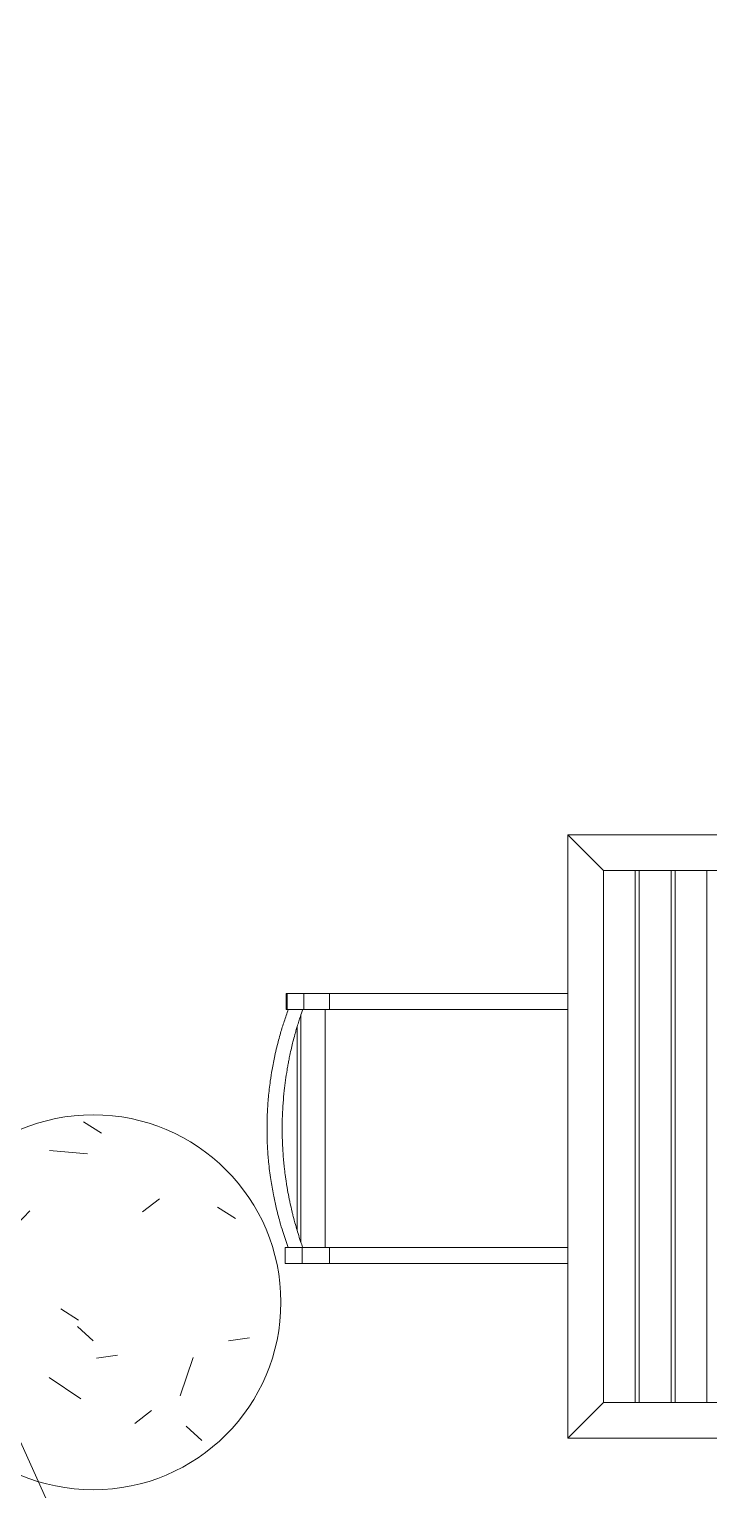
# Model space of a CAD drawing. Header units: metres. Extents: x -217 to -108, y -304 to -188.
# Drawn here: x -165.065 to -163.978, y -228.085 to -225.748 of the extents above; entities that cross this region are included whole.
import ezdxf

# ---------------------------------------------------------------- set-up
doc = ezdxf.new("R2010")
doc.units = ezdxf.units.M
for name, color, linetype, lineweight in [('A-WALL', 113, 'Continuous', 9), ('I-FURN', 30, 'Continuous', 9), ('I-FURN-PNLS', 30, 'Continuous', 9), ('S-COLS', 52, 'Continuous', 9)]:
    doc.layers.add(name, color=color, linetype=linetype, lineweight=lineweight)

# ---------------------------------------------------------------- blocks, each defined once
blk = doc.blocks.new('Tableset-Outdoor_Reed - Tableset-Outdoor_Reed-797211-Nivel 3')
at = {"layer": 'I-FURN'}
for p, q in [((-0.4826, 0.4826), (-0.4255, 0.4254)), ((-0.4826, -0.4826), (-0.4255, -0.4255))]:
    blk.add_line(p, q, dxfattribs=at)
at = {"layer": 'I-FURN-PNLS'}
for p, q in [((0.4826, 0.4826), (-0.4826, 0.4826)), ((-0.4826, 0.4826), (-0.4826, -0.4826)), ((-0.3746, 0.4254), (-0.4255, 0.4254)), ((-0.4255, 0.4254), (-0.4255, -0.4255)), ((-0.4255, 0.4254), (0.4254, 0.4254)), ((-0.4255, -0.4255), (-0.4255, 0.4254)), ((-0.3746, -0.4255), (-0.3746, 0.4254)), ((-0.3175, 0.4254), (-0.3683, 0.4254)), ((-0.3683, 0.4254), (-0.3683, -0.4255)), ((-0.3175, -0.4255), (-0.3175, 0.4254)), ((-0.2603, 0.4254), (-0.3111, 0.4254)), ((-0.3111, 0.4254), (-0.3111, -0.4255)), ((-0.2603, -0.4255), (-0.2603, 0.4254)), ((-0.9332, 0.2286), (-0.9314, 0.2286)), ((-0.9332, 0.2286), (-0.9332, 0.2032)), ((-0.9314, 0.2286), (-0.9046, 0.2286)), ((-0.9314, 0.2286), (-0.9314, 0.2032)), ((-0.9046, 0.2286), (-0.8961, 0.2286)), ((-0.9046, 0.2286), (-0.9046, 0.2032)), ((-0.8961, 0.2286), (-0.8933, 0.2286)), ((-0.8933, 0.2286), (-0.8903, 0.2286)), ((-0.8903, 0.2286), (-0.8874, 0.2286)), ((-0.8874, 0.2286), (-0.8852, 0.2286)), ((-0.8852, 0.2286), (-0.8823, 0.2286)), ((-0.8823, 0.2286), (-0.8802, 0.2286)), ((-0.8802, 0.2286), (-0.8763, 0.2286)), ((-0.8763, 0.2286), (-0.873, 0.2286)), ((-0.873, 0.2286), (-0.8694, 0.2286)), ((-0.8694, 0.2286), (-0.8673, 0.2286)), ((-0.8673, 0.2286), (-0.8658, 0.2286)), ((-0.8658, 0.2286), (-0.8643, 0.2286)), ((-0.8643, 0.2286), (-0.8636, 0.2286)), ((-0.8636, 0.2286), (-0.8592, 0.2286)), ((-0.8635, 0.2032), (-0.8635, 0.2286)), ((-0.8592, 0.2286), (-0.854, 0.2286)), ((-0.854, 0.2286), (-0.8497, 0.2286)), ((-0.8497, 0.2286), (-0.8431, 0.2286)), ((-0.8431, 0.2286), (-0.8411, 0.2286)), ((-0.8411, 0.2286), (-0.8373, 0.2286)), ((-0.8373, 0.2286), (-0.8315, 0.2286)), ((-0.8315, 0.2286), (-0.8261, 0.2286)), ((-0.8261, 0.2286), (-0.8209, 0.2286)), ((-0.8209, 0.2286), (-0.8174, 0.2286)), ((-0.8174, 0.2286), (-0.8131, 0.2286)), ((-0.8131, 0.2286), (-0.8068, 0.2286)), ((-0.8068, 0.2286), (-0.8013, 0.2286)), ((-0.8013, 0.2286), (-0.7964, 0.2286)), ((-0.7964, 0.2286), (-0.7883, 0.2286)), ((-0.7883, 0.2286), (-0.7826, 0.2286)), ((-0.7826, 0.2286), (-0.7774, 0.2286)), ((-0.7774, 0.2286), (-0.7725, 0.2286)), ((-0.7725, 0.2286), (-0.7671, 0.2286)), ((-0.7671, 0.2286), (-0.7639, 0.2286)), ((-0.7639, 0.2286), (-0.7575, 0.2286)), ((-0.7575, 0.2286), (-0.7558, 0.2286)), ((-0.7558, 0.2286), (-0.7506, 0.2286)), ((-0.7506, 0.2286), (-0.7449, 0.2286)), ((-0.7449, 0.2286), (-0.7394, 0.2286)), ((-0.7394, 0.2286), (-0.7322, 0.2286)), ((-0.7322, 0.2286), (-0.7239, 0.2286)), ((-0.7239, 0.2286), (-0.7201, 0.2286)), ((-0.7201, 0.2286), (-0.7112, 0.2286)), ((-0.7112, 0.2286), (-0.7057, 0.2286)), ((-0.7057, 0.2286), (-0.6991, 0.2286)), ((-0.6991, 0.2286), (-0.6945, 0.2286)), ((-0.6945, 0.2286), (-0.6913, 0.2286)), ((-0.6913, 0.2286), (-0.6807, 0.2286)), ((-0.6807, 0.2286), (-0.6723, 0.2286)), ((-0.6723, 0.2286), (-0.6663, 0.2286)), ((-0.6663, 0.2286), (-0.6597, 0.2286)), ((-0.6597, 0.2286), (-0.6528, 0.2286)), ((-0.6528, 0.2286), (-0.647, 0.2286)), ((-0.647, 0.2286), (-0.6424, 0.2286)), ((-0.6424, 0.2286), (-0.6384, 0.2286)), ((-0.6384, 0.2286), (-0.6332, 0.2286)), ((-0.6332, 0.2286), (-0.6277, 0.2286)), ((-0.6277, 0.2286), (-0.6231, 0.2286)), ((-0.6231, 0.2286), (-0.6125, 0.2286)), ((-0.6125, 0.2286), (-0.6038, 0.2286)), ((-0.6038, 0.2286), (-0.5978, 0.2286)), ((-0.5978, 0.2286), (-0.5914, 0.2286)), ((-0.5914, 0.2286), (-0.5808, 0.2286)), ((-0.5808, 0.2286), (-0.5747, 0.2286)), ((-0.5747, 0.2286), (-0.5687, 0.2286)), ((-0.5687, 0.2286), (-0.562, 0.2286)), ((-0.562, 0.2286), (-0.5554, 0.2286)), ((-0.5554, 0.2286), (-0.5518, 0.2286)), ((-0.5518, 0.2286), (-0.5485, 0.2286)), ((-0.5485, 0.2286), (-0.5449, 0.2286)), ((-0.5449, 0.2286), (-0.5423, 0.2286)), ((-0.5423, 0.2286), (-0.5403, 0.2286)), ((-0.5403, 0.2286), (-0.5373, 0.2286)), ((-0.5373, 0.2286), (-0.5354, 0.2286)), ((-0.5354, 0.2286), (-0.5333, 0.2286)), ((-0.5333, 0.2286), (-0.5308, 0.2286)), ((-0.5308, 0.2286), (-0.5285, 0.2286)), ((-0.5285, 0.2286), (-0.5262, 0.2286)), ((-0.5262, 0.2286), (-0.5242, 0.2286)), ((-0.5242, 0.2286), (-0.5222, 0.2286)), ((-0.5222, 0.2286), (-0.5209, 0.2286)), ((-0.5209, 0.2286), (-0.5178, 0.2286)), ((-0.5178, 0.2286), (-0.5135, 0.2286)), ((-0.5135, 0.2286), (-0.511, 0.2286)), ((-0.511, 0.2286), (-0.5072, 0.2286)), ((-0.5072, 0.2286), (-0.505, 0.2286)), ((-0.505, 0.2286), (-0.5015, 0.2286)), ((-0.5015, 0.2286), (-0.4978, 0.2286)), ((-0.4978, 0.2286), (-0.4947, 0.2286)), ((-0.4947, 0.2286), (-0.4919, 0.2286)), ((-0.4919, 0.2286), (-0.4826, 0.2286)), ((-0.9314, 0.2032), (-0.9332, 0.2032)), ((-0.9046, 0.2032), (-0.9314, 0.2032)), ((-0.9096, 0.194), (-0.9096, -0.1686)), ((-0.8961, 0.2032), (-0.9046, 0.2032)), ((-0.8933, 0.2032), (-0.8961, 0.2032)), ((-0.8903, 0.2032), (-0.8933, 0.2032)), ((-0.8874, 0.2032), (-0.8903, 0.2032)), ((-0.8852, 0.2032), (-0.8874, 0.2032)), ((-0.8823, 0.2032), (-0.8852, 0.2032)), ((-0.8802, 0.2032), (-0.8823, 0.2032)), ((-0.8763, 0.2032), (-0.8802, 0.2032)), ((-0.873, 0.2032), (-0.8763, 0.2032)), ((-0.8694, 0.2032), (-0.873, 0.2032)), ((-0.8708, 0.2032), (-0.8708, -0.1778)), ((-0.8673, 0.2032), (-0.8694, 0.2032)), ((-0.8658, 0.2032), (-0.8673, 0.2032)), ((-0.8643, 0.2032), (-0.8658, 0.2032)), ((-0.8636, 0.2032), (-0.8643, 0.2032)), ((-0.8592, 0.2032), (-0.8636, 0.2032)), ((-0.854, 0.2032), (-0.8592, 0.2032)), ((-0.8497, 0.2032), (-0.854, 0.2032)), ((-0.8431, 0.2032), (-0.8497, 0.2032)), ((-0.8411, 0.2032), (-0.8431, 0.2032)), ((-0.8373, 0.2032), (-0.8411, 0.2032)), ((-0.8315, 0.2032), (-0.8373, 0.2032)), ((-0.8261, 0.2032), (-0.8315, 0.2032)), ((-0.8209, 0.2032), (-0.8261, 0.2032)), ((-0.8174, 0.2032), (-0.8209, 0.2032)), ((-0.8131, 0.2032), (-0.8174, 0.2032)), ((-0.8068, 0.2032), (-0.8131, 0.2032)), ((-0.8013, 0.2032), (-0.8068, 0.2032)), ((-0.7964, 0.2032), (-0.8013, 0.2032)), ((-0.7883, 0.2032), (-0.7964, 0.2032)), ((-0.7826, 0.2032), (-0.7883, 0.2032)), ((-0.7774, 0.2032), (-0.7826, 0.2032)), ((-0.7725, 0.2032), (-0.7774, 0.2032)), ((-0.7671, 0.2032), (-0.7725, 0.2032)), ((-0.7639, 0.2032), (-0.7671, 0.2032)), ((-0.7575, 0.2032), (-0.7639, 0.2032)), ((-0.7558, 0.2032), (-0.7575, 0.2032)), ((-0.7506, 0.2032), (-0.7558, 0.2032)), ((-0.7449, 0.2032), (-0.7506, 0.2032)), ((-0.7394, 0.2032), (-0.7449, 0.2032)), ((-0.7322, 0.2032), (-0.7394, 0.2032)), ((-0.7239, 0.2032), (-0.7322, 0.2032)), ((-0.7201, 0.2032), (-0.7239, 0.2032)), ((-0.7112, 0.2032), (-0.7201, 0.2032)), ((-0.7057, 0.2032), (-0.7112, 0.2032)), ((-0.6991, 0.2032), (-0.7057, 0.2032)), ((-0.6945, 0.2032), (-0.6991, 0.2032)), ((-0.6913, 0.2032), (-0.6945, 0.2032)), ((-0.6807, 0.2032), (-0.6913, 0.2032)), ((-0.6723, 0.2032), (-0.6807, 0.2032)), ((-0.6663, 0.2032), (-0.6723, 0.2032)), ((-0.6597, 0.2032), (-0.6663, 0.2032)), ((-0.6528, 0.2032), (-0.6597, 0.2032)), ((-0.647, 0.2032), (-0.6528, 0.2032)), ((-0.6424, 0.2032), (-0.647, 0.2032)), ((-0.6384, 0.2032), (-0.6424, 0.2032)), ((-0.6332, 0.2032), (-0.6384, 0.2032)), ((-0.6277, 0.2032), (-0.6332, 0.2032)), ((-0.6231, 0.2032), (-0.6277, 0.2032)), ((-0.6125, 0.2032), (-0.6231, 0.2032)), ((-0.6038, 0.2032), (-0.6125, 0.2032)), ((-0.5978, 0.2032), (-0.6038, 0.2032)), ((-0.5914, 0.2032), (-0.5978, 0.2032)), ((-0.5808, 0.2032), (-0.5914, 0.2032)), ((-0.5747, 0.2032), (-0.5808, 0.2032)), ((-0.5687, 0.2032), (-0.5747, 0.2032)), ((-0.562, 0.2032), (-0.5687, 0.2032)), ((-0.5554, 0.2032), (-0.562, 0.2032)), ((-0.5518, 0.2032), (-0.5554, 0.2032)), ((-0.5485, 0.2032), (-0.5518, 0.2032)), ((-0.5449, 0.2032), (-0.5485, 0.2032)), ((-0.5423, 0.2032), (-0.5449, 0.2032)), ((-0.5403, 0.2032), (-0.5423, 0.2032)), ((-0.5373, 0.2032), (-0.5403, 0.2032)), ((-0.5354, 0.2032), (-0.5373, 0.2032)), ((-0.5333, 0.2032), (-0.5354, 0.2032)), ((-0.5308, 0.2032), (-0.5333, 0.2032)), ((-0.5285, 0.2032), (-0.5308, 0.2032)), ((-0.5262, 0.2032), (-0.5285, 0.2032)), ((-0.5242, 0.2032), (-0.5262, 0.2032)), ((-0.5222, 0.2032), (-0.5242, 0.2032)), ((-0.5209, 0.2032), (-0.5222, 0.2032)), ((-0.5178, 0.2032), (-0.5209, 0.2032)), ((-0.5135, 0.2032), (-0.5178, 0.2032)), ((-0.511, 0.2032), (-0.5135, 0.2032)), ((-0.5072, 0.2032), (-0.511, 0.2032)), ((-0.505, 0.2032), (-0.5072, 0.2032)), ((-0.5015, 0.2032), (-0.505, 0.2032)), ((-0.4978, 0.2032), (-0.5015, 0.2032)), ((-0.4947, 0.2032), (-0.4978, 0.2032)), ((-0.4919, 0.2032), (-0.4947, 0.2032)), ((-0.4826, 0.2032), (-0.4919, 0.2032)), ((-0.9153, 0.1762), (-0.9153, -0.1509)), ((-0.9344, -0.1778), (-0.9075, -0.1778)), ((-0.9344, -0.1778), (-0.9344, -0.2032)), ((-0.9075, -0.1778), (-0.9073, -0.1778)), ((-0.9075, -0.1778), (-0.9075, -0.2032)), ((-0.9073, -0.1778), (-0.9065, -0.1778)), ((-0.9073, -0.1778), (-0.9065, -0.1778)), ((-0.9065, -0.1778), (-0.902, -0.1778)), ((-0.902, -0.1778), (-0.8984, -0.1778)), ((-0.8984, -0.1778), (-0.8953, -0.1778)), ((-0.8953, -0.1778), (-0.8918, -0.1778)), ((-0.8918, -0.1778), (-0.8883, -0.1778)), ((-0.8883, -0.1778), (-0.8848, -0.1778)), ((-0.8848, -0.1778), (-0.8817, -0.1778)), ((-0.8817, -0.1778), (-0.8785, -0.1778)), ((-0.8785, -0.1778), (-0.8753, -0.1778)), ((-0.8753, -0.1778), (-0.8724, -0.1778)), ((-0.8724, -0.1778), (-0.8701, -0.1778)), ((-0.8701, -0.1778), (-0.8686, -0.1778)), ((-0.8686, -0.1778), (-0.8678, -0.1778)), ((-0.8678, -0.1778), (-0.8664, -0.1778)), ((-0.8664, -0.1778), (-0.8642, -0.1778)), ((-0.8642, -0.1778), (-0.8637, -0.1778)), ((-0.8639, -0.1778), (-0.8432, -0.1778)), ((-0.8635, -0.2032), (-0.8635, -0.1778)), ((-0.8432, -0.1778), (-0.831, -0.1778)), ((-0.831, -0.1778), (-0.8219, -0.1778)), ((-0.8219, -0.1778), (-0.8097, -0.1778)), ((-0.8097, -0.1778), (-0.8028, -0.1778)), ((-0.8028, -0.1778), (-0.786, -0.1778)), ((-0.786, -0.1778), (-0.7762, -0.1778)), ((-0.7762, -0.1778), (-0.7709, -0.1778)), ((-0.7709, -0.1778), (-0.7659, -0.1778)), ((-0.7659, -0.1778), (-0.7613, -0.1778)), ((-0.7613, -0.1778), (-0.7586, -0.1778)), ((-0.7586, -0.1778), (-0.7537, -0.1778)), ((-0.7537, -0.1778), (-0.7507, -0.1778)), ((-0.7507, -0.1778), (-0.7438, -0.1778)), ((-0.7438, -0.1778), (-0.7377, -0.1778)), ((-0.7377, -0.1778), (-0.7339, -0.1778)), ((-0.7339, -0.1778), (-0.7282, -0.1778)), ((-0.7282, -0.1778), (-0.7229, -0.1778)), ((-0.7229, -0.1778), (-0.7176, -0.1778)), ((-0.7176, -0.1778), (-0.7122, -0.1778)), ((-0.7122, -0.1778), (-0.7084, -0.1778)), ((-0.7084, -0.1778), (-0.6997, -0.1778)), ((-0.6997, -0.1778), (-0.6913, -0.1778)), ((-0.6913, -0.1778), (-0.686, -0.1778)), ((-0.686, -0.1778), (-0.6791, -0.1778)), ((-0.6791, -0.1778), (-0.6723, -0.1778)), ((-0.6723, -0.1778), (-0.6654, -0.1778)), ((-0.6654, -0.1778), (-0.6608, -0.1778)), ((-0.6608, -0.1778), (-0.6544, -0.1778)), ((-0.6544, -0.1778), (-0.6475, -0.1778)), ((-0.6475, -0.1778), (-0.6395, -0.1778)), ((-0.6395, -0.1778), (-0.6342, -0.1778)), ((-0.6342, -0.1778), (-0.6246, -0.1778)), ((-0.6246, -0.1778), (-0.6129, -0.1778)), ((-0.6129, -0.1778), (-0.6075, -0.1778)), ((-0.6075, -0.1778), (-0.5995, -0.1778)), ((-0.5995, -0.1778), (-0.5911, -0.1778)), ((-0.5911, -0.1778), (-0.5854, -0.1778)), ((-0.5854, -0.1778), (-0.5774, -0.1778)), ((-0.5774, -0.1778), (-0.5709, -0.1778)), ((-0.5709, -0.1778), (-0.5652, -0.1778)), ((-0.5652, -0.1778), (-0.5588, -0.1778)), ((-0.5588, -0.1778), (-0.5474, -0.1778)), ((-0.5474, -0.1778), (-0.5389, -0.1778)), ((-0.5389, -0.1778), (-0.5309, -0.1778)), ((-0.5309, -0.1778), (-0.5256, -0.1778)), ((-0.5256, -0.1778), (-0.5177, -0.1778)), ((-0.5177, -0.1778), (-0.5116, -0.1778)), ((-0.5116, -0.1778), (-0.5046, -0.1778)), ((-0.5046, -0.1778), (-0.4952, -0.1778)), ((-0.4952, -0.1778), (-0.4849, -0.1778)), ((-0.4849, -0.1778), (-0.4826, -0.1778)), ((-0.9075, -0.2032), (-0.9344, -0.2032)), ((-0.902, -0.2032), (-0.9075, -0.2032)), ((-0.8984, -0.2032), (-0.902, -0.2032)), ((-0.8953, -0.2032), (-0.8984, -0.2032)), ((-0.8918, -0.2032), (-0.8953, -0.2032)), ((-0.8883, -0.2032), (-0.8918, -0.2032)), ((-0.8848, -0.2032), (-0.8883, -0.2032)), ((-0.8817, -0.2032), (-0.8848, -0.2032)), ((-0.8785, -0.2032), (-0.8817, -0.2032)), ((-0.8753, -0.2032), (-0.8785, -0.2032)), ((-0.8724, -0.2032), (-0.8753, -0.2032)), ((-0.8701, -0.2032), (-0.8724, -0.2032)), ((-0.8686, -0.2032), (-0.8701, -0.2032)), ((-0.8678, -0.2032), (-0.8686, -0.2032)), ((-0.8664, -0.2032), (-0.8678, -0.2032)), ((-0.8642, -0.2032), (-0.8664, -0.2032)), ((-0.8637, -0.2032), (-0.8642, -0.2032)), ((-0.8432, -0.2032), (-0.8639, -0.2032)), ((-0.831, -0.2032), (-0.8432, -0.2032)), ((-0.8219, -0.2032), (-0.831, -0.2032)), ((-0.8097, -0.2032), (-0.8219, -0.2032)), ((-0.8028, -0.2032), (-0.8097, -0.2032)), ((-0.786, -0.2032), (-0.8028, -0.2032)), ((-0.7762, -0.2032), (-0.786, -0.2032)), ((-0.7709, -0.2032), (-0.7762, -0.2032)), ((-0.7659, -0.2032), (-0.7709, -0.2032)), ((-0.7613, -0.2032), (-0.7659, -0.2032)), ((-0.7586, -0.2032), (-0.7613, -0.2032)), ((-0.7537, -0.2032), (-0.7586, -0.2032)), ((-0.7507, -0.2032), (-0.7537, -0.2032)), ((-0.7438, -0.2032), (-0.7507, -0.2032)), ((-0.7377, -0.2032), (-0.7438, -0.2032)), ((-0.7339, -0.2032), (-0.7377, -0.2032)), ((-0.7282, -0.2032), (-0.7339, -0.2032)), ((-0.7229, -0.2032), (-0.7282, -0.2032)), ((-0.7176, -0.2032), (-0.7229, -0.2032)), ((-0.7122, -0.2032), (-0.7176, -0.2032)), ((-0.7084, -0.2032), (-0.7122, -0.2032)), ((-0.6997, -0.2032), (-0.7084, -0.2032)), ((-0.6913, -0.2032), (-0.6997, -0.2032)), ((-0.686, -0.2032), (-0.6913, -0.2032)), ((-0.6791, -0.2032), (-0.686, -0.2032)), ((-0.6723, -0.2032), (-0.6791, -0.2032)), ((-0.6654, -0.2032), (-0.6723, -0.2032)), ((-0.6608, -0.2032), (-0.6654, -0.2032)), ((-0.6544, -0.2032), (-0.6608, -0.2032)), ((-0.6475, -0.2032), (-0.6544, -0.2032)), ((-0.6395, -0.2032), (-0.6475, -0.2032)), ((-0.6342, -0.2032), (-0.6395, -0.2032)), ((-0.6246, -0.2032), (-0.6342, -0.2032)), ((-0.6129, -0.2032), (-0.6246, -0.2032)), ((-0.6075, -0.2032), (-0.6129, -0.2032)), ((-0.5995, -0.2032), (-0.6075, -0.2032)), ((-0.5911, -0.2032), (-0.5995, -0.2032)), ((-0.5854, -0.2032), (-0.5911, -0.2032)), ((-0.5774, -0.2032), (-0.5854, -0.2032)), ((-0.5709, -0.2032), (-0.5774, -0.2032)), ((-0.5652, -0.2032), (-0.5709, -0.2032)), ((-0.5588, -0.2032), (-0.5652, -0.2032)), ((-0.5474, -0.2032), (-0.5588, -0.2032)), ((-0.5389, -0.2032), (-0.5474, -0.2032)), ((-0.5309, -0.2032), (-0.5389, -0.2032)), ((-0.5256, -0.2032), (-0.5309, -0.2032)), ((-0.5177, -0.2032), (-0.5256, -0.2032)), ((-0.5116, -0.2032), (-0.5177, -0.2032)), ((-0.5046, -0.2032), (-0.5116, -0.2032)), ((-0.4952, -0.2032), (-0.5046, -0.2032)), ((-0.4849, -0.2032), (-0.4952, -0.2032)), ((-0.4826, -0.2032), (-0.4849, -0.2032)), ((-0.4255, -0.4255), (-0.3746, -0.4255)), ((0.4254, -0.4255), (-0.4255, -0.4255)), ((-0.3683, -0.4255), (-0.3175, -0.4255)), ((-0.3111, -0.4255), (-0.2603, -0.4255)), ((-0.4826, -0.4826), (0.4826, -0.4826))]:
    blk.add_line(p, q, dxfattribs=at)
for centre, radius, start, end in [((-0.4139, 0.0127), 0.5497, 159.7229, 161.813), ((-0.371, 0.0127), 0.5683, 161.6003, 162.4151), ((-0.371, 0.0127), 0.5683, 160.4156, 161.6003), ((-0.4139, 0.0127), 0.5497, 163.8566, 166.2913), ((-0.4139, 0.0127), 0.5497, 161.813, 163.8566), ((-0.371, 0.0127), 0.5683, 164.0039, 164.6616), ((-0.371, 0.0127), 0.5683, 163.2775, 164.0039), ((-0.371, 0.0127), 0.5683, 162.4151, 163.2775), ((-0.4139, 0.0127), 0.5497, 166.2913, 167.7597), ((-0.371, 0.0127), 0.5683, 166.9065, 168.0728), ((-0.371, 0.0127), 0.5683, 165.8426, 166.9065), ((-0.371, 0.0127), 0.5683, 164.6616, 165.8426), ((-0.4139, 0.0127), 0.5497, 167.7597, 170.1031), ((-0.371, 0.0127), 0.5683, 168.9432, 169.7023), ((-0.371, 0.0127), 0.5683, 168.0728, 168.9432), ((-0.4139, 0.0127), 0.5497, 170.1031, 172.0529), ((-0.371, 0.0127), 0.5683, 170.482, 172.1727), ((-0.371, 0.0127), 0.5683, 169.7023, 170.482), ((-0.4139, 0.0127), 0.5497, 172.0529, 174.7369), ((-0.371, 0.0127), 0.5683, 173.8629, 175.8532), ((-0.371, 0.0127), 0.5683, 172.1727, 173.8629), ((-0.4139, 0.0127), 0.5497, 174.7369, 177.2815), ((-0.371, 0.0127), 0.5683, 176.2252, 177.0165), ((-0.371, 0.0127), 0.5683, 175.8532, 176.2252), ((-0.4139, 0.0127), 0.5497, 177.2815, 180.4073), ((-0.371, 0.0127), 0.5683, 177.9416, 180.1573), ((-0.371, 0.0127), 0.5683, 177.0165, 177.9416), ((-0.4139, 0.0127), 0.5497, 180.4073, 183.1595), ((-0.371, 0.0127), 0.5683, 180.1573, 180.6452), ((-0.371, 0.0127), 0.5683, 180.6452, 182.3072), ((-0.4139, 0.0127), 0.5497, 183.1595, 185.5498), ((-0.371, 0.0127), 0.5683, 182.3072, 182.9909), ((-0.371, 0.0127), 0.5683, 182.9909, 184.2681), ((-0.4139, 0.0127), 0.5497, 185.5498, 188.5301), ((-0.371, 0.0127), 0.5683, 184.2681, 185.4489), ((-0.371, 0.0127), 0.5683, 185.4489, 185.9872), ((-0.371, 0.0127), 0.5683, 185.9872, 186.5629), ((-0.4139, 0.0127), 0.5497, 188.5301, 191.0899), ((-0.371, 0.0127), 0.5683, 186.5629, 187.7795), ((-0.371, 0.0127), 0.5683, 187.7795, 188.389), ((-0.4139, 0.0127), 0.5497, 191.0899, 193.2652), ((-0.371, 0.0127), 0.5683, 188.389, 189.3027), ((-0.371, 0.0127), 0.5683, 189.3027, 189.9995), ((-0.371, 0.0127), 0.5683, 189.9995, 191.4402), ((-0.4139, 0.0127), 0.5497, 193.2652, 195.7393), ((-0.371, 0.0127), 0.5683, 191.4402, 192.1637), ((-0.371, 0.0127), 0.5683, 192.1637, 193.4155), ((-0.4139, 0.0127), 0.5497, 195.7393, 197.442), ((-0.371, 0.0127), 0.5683, 193.4155, 193.9519), ((-0.371, 0.0127), 0.5683, 193.9519, 194.6849), ((-0.371, 0.0127), 0.5683, 194.6849, 195.6515), ((-0.4139, 0.0127), 0.5497, 197.442, 198.8121), ((-0.371, 0.0127), 0.5683, 195.6515, 196.0658), ((-0.371, 0.0127), 0.5683, 196.0658, 197.1659), ((-0.371, 0.0127), 0.5683, 197.1659, 198.5483), ((-0.4139, 0.0127), 0.5497, 198.8121, 200.2771), ((-0.371, 0.0127), 0.5683, 198.5483, 199.5844)]:
    blk.add_arc(centre, radius, start, end, dxfattribs=at)
blk = doc.blocks.new('M_Hormigón-Redondo-Pilar - 600 mm-V58-Nivel 3')
at = {"layer": 'S-COLS'}
h = blk.add_hatch(dxfattribs=at)
h.set_pattern_fill('FP_18', color=256, style=0, pattern_type=2)
h.set_pattern_definition([(50, (164.963, 227.785), (0.7288314, -0.0632911), [0.076, -0.838]), (355, (164.963, 227.785), (-0.1409327, 0.764191), [0.061, -0.671]), (100.451, (165.023, 227.779), (0.5877327, 0.700228), [0.065, -0.712]), (46.184, (164.963, 227.988), (1.0841735, -0.1685523), [0.114, -1.257]), (96.636, (165.053, 227.974), (0.9500268, 0.989415), [0.097, -1.069]), (351.184, (164.963, 227.988), (0.9499683, 0.9901036), [0.091, -1.006]), (21, (165.064, 227.937), (0.6067662, -0.4087001), [0.076, -0.838]), (326, (165.064, 227.937), (0.2472247, 0.736702), [0.061, -0.671]), (71.451, (165.115, 227.903), (0.8535199, 0.3274948), [0.065, -0.712]), (37.5, (164.963, 227.785), (0.0124776, 0.3385577), [0.034, -0.629, 0.034, -0.647, -0.673]), (37.5, (164.963, 227.785), (0.0124776, 0.3385577), [-1.343, 0.034, -0.64]), (7.5, (164.963, 227.785), (0.26703754, 0.40027984), [0.034, -0.355, 0.034, -0.614, -0.257]), (7.5, (164.963, 227.785), (0.26703754, 0.40027984), [-1.035, 0.034, -0.223]), (327.5, (164.736, 227.785), (0.54253947, -0.02312834), [0.034, -0.22, 0.034, -0.759, -1.052]), (327.5, (164.736, 227.785), (0.54253947, -0.02312834), [-1.046, 0.034, -1.018]), (317.5, (164.634, 227.785), (0.5922234, 0.1015895), [0.034, -0.297, 0.034, -0.493, -0.747]), (317.5, (164.634, 227.785), (0.5922234, 0.1015895), [-0.856, 0.034, -0.713])])
h.paths.add_polyline_path([(0, -0.3), (0.0585, -0.2942), (0.1148, -0.2772), (0.1667, -0.2494), (0.2121, -0.2121), (0.2494, -0.1667), (0.2772, -0.1148), (0.2942, -0.0585), (0.3, 0), (0.2942, 0.0585), (0.2772, 0.1148), (0.2494, 0.1667), (0.2086, 0.215), (0.1667, 0.2494), (0.1148, 0.2772), (0.0585, 0.2942), (0, 0.3), (-0.0585, 0.2942), (-0.1148, 0.2772), (-0.1667, 0.2494), (-0.2121, 0.2121), (-0.2494, 0.1667), (-0.2772, 0.1148), (-0.2943, 0.058), (-0.3, 0), (-0.2942, -0.0585), (-0.2772, -0.1148), (-0.2474, -0.1692), (-0.2118, -0.2124), (-0.1667, -0.2494), (-0.1148, -0.2772), (-0.0585, -0.2942)], flags=0)
for start, end in [(360, 180), (180, 360)]:
    blk.add_arc((0, 0), 0.3, start, end, dxfattribs=at)

msp = doc.modelspace()

# ---------------------------------------------------------------- linework, layer by layer
at = {"layer": 'A-WALL'}
msp.add_line((-168.5345, -220.355), (-161.7962, -235.2796), dxfattribs=at)

# ---------------------------------------------------------------- block references
at = {"layer": 'I-FURN-PNLS'}
msp.add_blockref('Tableset-Outdoor_Reed - Tableset-Outdoor_Reed-797211-Nivel 3', (-163.7212, -227.5196), dxfattribs=at)
at = {"layer": 'S-COLS'}
msp.add_blockref('M_Hormigón-Redondo-Pilar - 600 mm-V58-Nivel 3', (-164.9626, -227.7848), dxfattribs=at)

doc.saveas('drawing.dxf')
